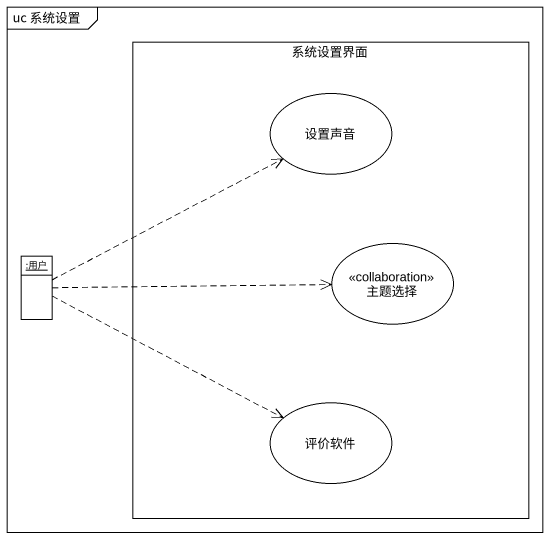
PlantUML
@startuml
mainframe uc 系统设置
allowmixing
hide circle
hide empty members
rectangle 系统设置界面 {
  usecase 设置声音
  usecase 主题选择 <<collaboration>>
  usecase 评价软件
}
object ":用户" as 用户
用户 .right.> 设置声音
用户 .right.> 主题选择
用户 .right.> 评价软件
@enduml
